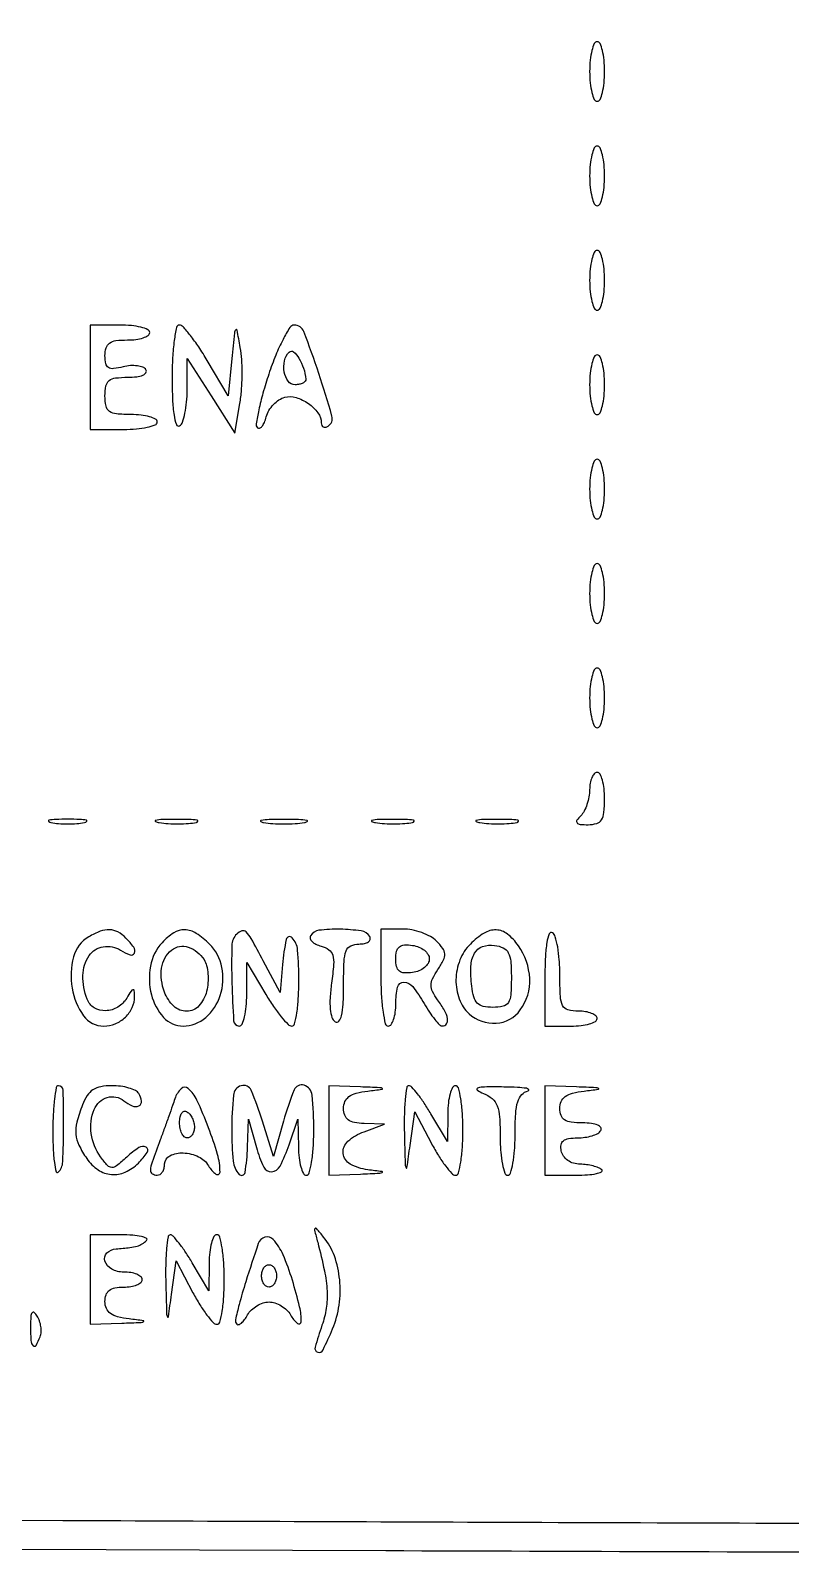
# Model space of a CAD drawing. Header units: millimetres. Extents: x 42961 to 43381, y 28224 to 28521.
# Drawn here: x 43216.88 to 43226.03, y 28321.28 to 28339.64 of the extents above; entities that cross this region are included whole.
import ezdxf

# ---------------------------------------------------------------- set-up
doc = ezdxf.new("R2010")
doc.units = ezdxf.units.MM

msp = doc.modelspace()

# ---------------------------------------------------------------- linework, layer by layer
for points in [[(43210.8, 28375.1), (43210.593, 28374.925, 0.084536), (43210.39, 28374.686, 0.134286), (43210.319, 28374.428, 0.129644), (43210.389, 28374.164, 0.07608), (43210.593, 28373.906, -0.033131), (43210.728, 28373.762, -0.069335), (43210.808, 28373.631, -0.069397), (43210.849, 28373.483, -0.033242), (43210.862, 28373.286), (43210.862, 28372.918), (43207.584, 28372.918), (43204.305, 28372.918), (43204.306, 28347.157), (43204.307, 28321.396), (43221.161, 28321.336, 0.000121), (43228.084, 28321.314, 0.000124), (43234.949, 28321.294, 0.00012), (43240.906, 28321.28, 0.000523), (43244.432, 28321.277), (43250.848, 28321.277)], [(43229.187, 28321.653, -0.000215), (43222.841, 28321.673, -0.000318), (43217.271, 28321.696), (43204.684, 28321.755), (43204.678, 28335.01, 0.000338), (43204.671, 28340.97, 0.000211), (43204.655, 28347.953, 0.000212), (43204.634, 28354.834, 0.000386), (43204.61, 28360.457)]]:
    msp.add_lwpolyline(points, format="xyb")
for points in [[(43223.615, 28339.149, 0.023598), (43223.622, 28339.011, 0.037669), (43223.642, 28338.895, 0.04382), (43223.67, 28338.812, 0.295869), (43223.705, 28338.79, 0.295869), (43223.74, 28338.812, 0.04382), (43223.768, 28338.895, 0.037669), (43223.788, 28339.011, 0.023598), (43223.795, 28339.149, 0.023598), (43223.788, 28339.287, 0.037669), (43223.768, 28339.403, 0.04382), (43223.74, 28339.486, 0.295869), (43223.705, 28339.508, 0.295869), (43223.67, 28339.486, 0.04382), (43223.642, 28339.403, 0.037669), (43223.622, 28339.287, 0.023598)], [(43223.615, 28337.892, 0.023598), (43223.622, 28337.754, 0.037669), (43223.642, 28337.638, 0.04382), (43223.67, 28337.555, 0.295869), (43223.705, 28337.532, 0.295869), (43223.74, 28337.555, 0.04382), (43223.768, 28337.638, 0.037669), (43223.788, 28337.754, 0.023598), (43223.795, 28337.892, 0.023598), (43223.788, 28338.029, 0.037669), (43223.768, 28338.145, 0.04382), (43223.74, 28338.228, 0.295869), (43223.705, 28338.251, 0.295869), (43223.67, 28338.228, 0.04382), (43223.642, 28338.145, 0.037669), (43223.622, 28338.029, 0.023598)], [(43223.615, 28336.634, 0.023598), (43223.622, 28336.497, 0.037669), (43223.642, 28336.381, 0.04382), (43223.67, 28336.298, 0.295869), (43223.705, 28336.275, 0.295869), (43223.74, 28336.298, 0.04382), (43223.768, 28336.381, 0.037669), (43223.788, 28336.497, 0.023598), (43223.795, 28336.634, 0.023598), (43223.788, 28336.772, 0.037669), (43223.768, 28336.888, 0.04382), (43223.74, 28336.971, 0.295869), (43223.705, 28336.994, 0.295869), (43223.67, 28336.971, 0.04382), (43223.642, 28336.888, 0.037669), (43223.622, 28336.772, 0.023598)], [(43217.598, 28335.467), (43217.598, 28334.838), (43218.002, 28334.838, 0.020945), (43218.157, 28334.845, 0.033738), (43218.287, 28334.865, 0.036969), (43218.382, 28334.893, 0.31052), (43218.406, 28334.928, 0.277684), (43218.385, 28334.963, 0.052312), (43218.314, 28334.991, 0.042582), (43218.212, 28335.011, 0.027026), (43218.092, 28335.018, -0.021436), (43217.915, 28335.025, -0.13443), (43217.831, 28335.056, -0.189121), (43217.79, 28335.12, -0.050766), (43217.777, 28335.242, -0.047998), (43217.789, 28335.362, -0.175205), (43217.827, 28335.426, -0.143454), (43217.904, 28335.458, -0.02882), (43218.052, 28335.467, 0.027851), (43218.159, 28335.473, 0.069877), (43218.234, 28335.492, 0.14757), (43218.27, 28335.522, 0.295119), (43218.271, 28335.557, 0.163891), (43218.234, 28335.588, 0.060101), (43218.167, 28335.604, 0.051461), (43218.084, 28335.607, 0.041915), (43217.996, 28335.592, -0.030987), (43217.881, 28335.571, -0.169685), (43217.819, 28335.584, -0.208717), (43217.787, 28335.63, -0.049391), (43217.777, 28335.727, -0.071734), (43217.791, 28335.821, -0.169534), (43217.832, 28335.878, -0.12335), (43217.909, 28335.908, -0.03043), (43218.047, 28335.916, 0.031626), (43218.15, 28335.922, 0.048861), (43218.237, 28335.942, 0.06271), (43218.297, 28335.971, 0.254951), (43218.316, 28336.006, 0.295869), (43218.294, 28336.04, 0.04382), (43218.211, 28336.069, 0.037669), (43218.095, 28336.089, 0.023598), (43217.957, 28336.096), (43217.598, 28336.096)], [(43218.586, 28335.462, 0.010235), (43218.591, 28335.196, 0.028279), (43218.609, 28335.009, 0.044402), (43218.637, 28334.897, 0.480853), (43218.676, 28334.883, 0.174641), (43218.711, 28334.927, 0.029215), (43218.739, 28335.033, 0.028982), (43218.76, 28335.167, 0.022098), (43218.767, 28335.315), (43218.769, 28335.691), (43219.055, 28335.242), (43219.34, 28334.793), (43219.402, 28335.152, 0.02457), (43219.422, 28335.313, 0.016243), (43219.429, 28335.499, 0.016361), (43219.425, 28335.68, 0.030278), (43219.407, 28335.826, 0.003437), (43219.368, 28336.035, 0.64764), (43219.352, 28336.038, 0.136893), (43219.337, 28336.001, 0.001193), (43219.305, 28335.691), (43219.259, 28335.242), (43219.009, 28335.669, 0.013981), (43218.906, 28335.832, 0.02024), (43218.806, 28335.97, 0.016472), (43218.718, 28336.075, 0.21226), (43218.672, 28336.096, 0.356743), (43218.638, 28336.068, 0.016314), (43218.611, 28335.909, 0.020978), (43218.592, 28335.705, 0.012743)], [(43219.751, 28335.506, 0.010977), (43219.68, 28335.276, 0.016642), (43219.63, 28335.073, 0.011395), (43219.598, 28334.905, 0.242227), (43219.613, 28334.859, 0.290821), (43219.639, 28334.853, 0.13632), (43219.668, 28334.874, 0.072237), (43219.697, 28334.922, 0.034507), (43219.72, 28334.991, -0.070574), (43219.752, 28335.067, -0.055167), (43219.806, 28335.138, -0.056259), (43219.873, 28335.195, -0.083233), (43219.943, 28335.226, -0.138655), (43220.079, 28335.223, -0.079909), (43220.227, 28335.151, -0.081608), (43220.342, 28335.037, -0.15902), (43220.382, 28334.916, 0.10519), (43220.388, 28334.886, 0.180191), (43220.406, 28334.868, 0.16425), (43220.432, 28334.865, 0.08542), (43220.464, 28334.878, 0.334801), (43220.511, 28335, 0.011874), (43220.353, 28335.513, 0.012071), (43220.171, 28336.017, 0.309325), (43220.057, 28336.096, 0.258546), (43220.004, 28336.066, 0.020246), (43219.922, 28335.922, 0.023546), (43219.834, 28335.732, 0.015597)], [(43220.196, 28335.444, -0.200026), (43220.188, 28335.419, -0.098173), (43220.161, 28335.397, -0.072611), (43220.119, 28335.382, -0.048333), (43220.068, 28335.377, -0.238157), (43219.985, 28335.419, -0.115325), (43219.937, 28335.53, -0.098844), (43219.94, 28335.666, -0.142865), (43219.997, 28335.771, -0.394564), (43220.048, 28335.773, -0.07678), (43220.112, 28335.696, -0.055887), (43220.169, 28335.575, -0.057483)], [(43223.615, 28335.377, 0.023598), (43223.622, 28335.239, 0.037669), (43223.642, 28335.123, 0.04382), (43223.67, 28335.04, 0.295869), (43223.705, 28335.018, 0.295869), (43223.74, 28335.04, 0.04382), (43223.768, 28335.123, 0.037669), (43223.788, 28335.239, 0.023598), (43223.795, 28335.377, 0.023598), (43223.788, 28335.515, 0.037669), (43223.768, 28335.631, 0.04382), (43223.74, 28335.714, 0.295869), (43223.705, 28335.736, 0.295869), (43223.67, 28335.714, 0.04382), (43223.642, 28335.631, 0.037669), (43223.622, 28335.515, 0.023598)], [(43223.615, 28334.12, 0.023598), (43223.622, 28333.982, 0.037669), (43223.642, 28333.866, 0.04382), (43223.67, 28333.783, 0.295869), (43223.705, 28333.76, 0.295869), (43223.74, 28333.783, 0.04382), (43223.768, 28333.866, 0.037669), (43223.788, 28333.982, 0.023598), (43223.795, 28334.12, 0.023598), (43223.788, 28334.257, 0.037669), (43223.768, 28334.373, 0.04382), (43223.74, 28334.456, 0.295869), (43223.705, 28334.479, 0.295869), (43223.67, 28334.456, 0.04382), (43223.642, 28334.373, 0.037669), (43223.622, 28334.257, 0.023598)], [(43223.615, 28332.862, 0.023598), (43223.622, 28332.725, 0.037669), (43223.642, 28332.609, 0.04382), (43223.67, 28332.526, 0.295869), (43223.705, 28332.503, 0.295869), (43223.74, 28332.526, 0.04382), (43223.768, 28332.609, 0.037669), (43223.788, 28332.725, 0.023598), (43223.795, 28332.862, 0.023598), (43223.788, 28333, 0.037669), (43223.768, 28333.116, 0.04382), (43223.74, 28333.199, 0.295869), (43223.705, 28333.222, 0.295869), (43223.67, 28333.199, 0.04382), (43223.642, 28333.116, 0.037669), (43223.622, 28333, 0.023598)], [(43223.615, 28331.605, 0.023598), (43223.622, 28331.467, 0.037669), (43223.642, 28331.351, 0.04382), (43223.67, 28331.268, 0.295869), (43223.705, 28331.246, 0.295869), (43223.74, 28331.268, 0.04382), (43223.768, 28331.351, 0.037669), (43223.788, 28331.467, 0.023598), (43223.795, 28331.605, 0.023598), (43223.788, 28331.743, 0.037669), (43223.768, 28331.859, 0.04382), (43223.74, 28331.942, 0.295869), (43223.705, 28331.964, 0.295869), (43223.67, 28331.942, 0.04382), (43223.642, 28331.859, 0.037669), (43223.622, 28331.743, 0.023598)], [(43223.615, 28330.5, -0.045545), (43223.607, 28330.413, -0.037078), (43223.583, 28330.323, -0.038434), (43223.549, 28330.242, -0.075503), (43223.507, 28330.186, 0.043912), (43223.462, 28330.132, 0.338229), (43223.463, 28330.101, 0.201593), (43223.499, 28330.082, 0.02009), (43223.597, 28330.078, 0.069723), (43223.7, 28330.093, 0.184862), (43223.758, 28330.136, 0.118928), (43223.787, 28330.223, 0.021923), (43223.795, 28330.392, 0.027026), (43223.788, 28330.513, 0.042582), (43223.768, 28330.614, 0.052312), (43223.74, 28330.686, 0.277684), (43223.705, 28330.707, 0.213207), (43223.671, 28330.691, 0.080277), (43223.642, 28330.646, 0.061077), (43223.622, 28330.579, 0.041555)], [(43217.126, 28330.105, 0.029693), (43217.218, 28330.092, 0.017887), (43217.328, 28330.089, 0.017887), (43217.438, 28330.092, 0.029693), (43217.53, 28330.105, 0.142433), (43217.558, 28330.119, 0.611425), (43217.554, 28330.132, 0.039503), (43217.473, 28330.141, 0.008087), (43217.328, 28330.144, 0.008087), (43217.184, 28330.141, 0.039503), (43217.102, 28330.132, 0.611425), (43217.098, 28330.119, 0.142433)], [(43218.43, 28330.104, 0.022548), (43218.539, 28330.092, 0.015659), (43218.664, 28330.088, 0.015827), (43218.784, 28330.093, 0.031163), (43218.879, 28330.105, 0.248898), (43218.896, 28330.119, 0.49082), (43218.889, 28330.132, 0.030832), (43218.792, 28330.14, 0.00738), (43218.631, 28330.142, 0.006817), (43218.47, 28330.14, 0.040183), (43218.386, 28330.13, 0.720633), (43218.385, 28330.118, 0.075924)], [(43219.686, 28330.104, 0.023547), (43219.798, 28330.092, 0.014044), (43219.933, 28330.088, 0.014044), (43220.067, 28330.092, 0.023547), (43220.18, 28330.104, 0.124239), (43220.212, 28330.117, 0.664672), (43220.209, 28330.13, 0.03126), (43220.11, 28330.139, 0.006336), (43219.933, 28330.141, 0.006336), (43219.756, 28330.139, 0.03126), (43219.657, 28330.13, 0.664672), (43219.653, 28330.117, 0.124239)], [(43221.034, 28330.104, 0.022548), (43221.144, 28330.092, 0.015659), (43221.269, 28330.088, 0.015827), (43221.389, 28330.093, 0.031163), (43221.483, 28330.105, 0.248898), (43221.501, 28330.119, 0.49082), (43221.493, 28330.132, 0.030832), (43221.397, 28330.14, 0.00738), (43221.235, 28330.142, 0.006817), (43221.075, 28330.14, 0.040183), (43220.991, 28330.13, 0.720633), (43220.989, 28330.118, 0.075924)], [(43222.292, 28330.104, 0.022548), (43222.401, 28330.092, 0.015659), (43222.526, 28330.088, 0.015827), (43222.646, 28330.093, 0.031163), (43222.741, 28330.105, 0.248898), (43222.758, 28330.119, 0.49082), (43222.751, 28330.132, 0.030832), (43222.654, 28330.14, 0.00738), (43222.493, 28330.142, 0.006817), (43222.332, 28330.14, 0.040183), (43222.248, 28330.13, 0.720633), (43222.247, 28330.118, 0.075924)], [(43217.582, 28328.728, 0.197877), (43217.399, 28328.487, 0.107006), (43217.381, 28328.109, 0.115225), (43217.519, 28327.777, 0.241194), (43217.762, 28327.653, 0.099509), (43217.901, 28327.681, 0.091353), (43218.023, 28327.761, 0.094085), (43218.106, 28327.877, 0.114002), (43218.134, 28328.008, 0.02108), (43218.13, 28328.079, 0.439142), (43218.114, 28328.091, 0.207524), (43218.091, 28328.075, 0.009158), (43218.04, 28327.99, -0.126242), (43217.932, 28327.881, -0.128048), (43217.786, 28327.838, -0.142699), (43217.648, 28327.873, -0.168845), (43217.563, 28327.975, -0.095375), (43217.511, 28328.262, -0.146493), (43217.587, 28328.501, -0.206219), (43217.757, 28328.609, -0.181916), (43217.964, 28328.568, 0.051478), (43218.08, 28328.511, 0.395186), (43218.131, 28328.532, 0.26776), (43218.124, 28328.602, 0.039226), (43218.029, 28328.713, 0.071261), (43217.932, 28328.786, 0.11752), (43217.833, 28328.813, 0.099518), (43217.721, 28328.794, 0.041109)], [(43218.465, 28328.657, 0.138885), (43218.325, 28328.375, 0.108198), (43218.336, 28328.031, 0.123793), (43218.484, 28327.757, 0.210679), (43218.719, 28327.653, 0.18079), (43218.99, 28327.755, 0.137236), (43219.166, 28328.022, 0.127256), (43219.185, 28328.359, 0.148304), (43219.035, 28328.641, 0.052883), (43218.877, 28328.769, 0.137629), (43218.738, 28328.812, 0.149868), (43218.605, 28328.775, 0.066893)], [(43219.364, 28328.761, 0.193173), (43219.305, 28328.622, 0.012283), (43219.306, 28328.171, 0.009829), (43219.327, 28327.716, 0.394915), (43219.394, 28327.653, 0.303081), (43219.429, 28327.677, 0.04014), (43219.458, 28327.765, 0.03557), (43219.478, 28327.889, 0.022191), (43219.485, 28328.035), (43219.486, 28328.417), (43219.714, 28328.035, 0.015225), (43219.808, 28327.889, 0.021695), (43219.901, 28327.765, 0.01856), (43219.983, 28327.672, 0.205045), (43220.028, 28327.653, 0.345417), (43220.061, 28327.679, 0.02113), (43220.088, 28327.812, 0.024216), (43220.106, 28327.986, 0.014776), (43220.113, 28328.192, 0.019362), (43220.098, 28328.569, 0.175356), (43220.031, 28328.717, 0.600894), (43219.96, 28328.697, 0.030736), (43219.916, 28328.394), (43219.888, 28328.057), (43219.684, 28328.439, 0.004087), (43219.538, 28328.707, 0.069004), (43219.478, 28328.787, 0.282172), (43219.427, 28328.799, 0.118945)], [(43220.254, 28328.741, 0.216585), (43220.249, 28328.707, 0.124745), (43220.271, 28328.671, 0.082527), (43220.318, 28328.639, 0.047449), (43220.382, 28328.615, -0.089747), (43220.474, 28328.572, -0.173834), (43220.52, 28328.507, -0.088226), (43220.531, 28328.394, -0.01319), (43220.506, 28328.168, 0.019404), (43220.489, 28327.993, 0.039141), (43220.491, 28327.855, 0.051349), (43220.511, 28327.756, 0.180455), (43220.551, 28327.705, 0.376229), (43220.595, 28327.712, 0.115324), (43220.627, 28327.778, 0.044879), (43220.646, 28327.916, 0.01158), (43220.651, 28328.142, -0.009435), (43220.657, 28328.431, -0.079413), (43220.682, 28328.558, -0.19537), (43220.738, 28328.619, -0.111537), (43220.836, 28328.641, 0.047867), (43220.903, 28328.648, 0.104212), (43220.951, 28328.668, 0.181468), (43220.971, 28328.697, 0.202618), (43220.966, 28328.731, 0.221556), (43220.863, 28328.798, 0.032699), (43220.609, 28328.819, 0.03252), (43220.355, 28328.806, 0.229276)], [(43221.1, 28328.237, 0.013867), (43221.107, 28328.009, 0.024301), (43221.126, 28327.822, 0.022017), (43221.154, 28327.681, 0.345347), (43221.19, 28327.653, 0.254951), (43221.225, 28327.672, 0.06271), (43221.254, 28327.732, 0.048861), (43221.274, 28327.819, 0.031626), (43221.28, 28327.923, -0.056221), (43221.302, 28328.121, -0.349378), (43221.377, 28328.181, -0.232793), (43221.484, 28328.128, -0.035077), (43221.621, 28327.923, 0.01755), (43221.685, 28327.82, 0.024503), (43221.749, 28327.733, 0.02252), (43221.807, 28327.668, 0.199272), (43221.841, 28327.654, 0.252955), (43221.891, 28327.68, 0.194382), (43221.903, 28327.741, 0.0838), (43221.867, 28327.84, 0.029308), (43221.784, 28327.969, -0.039058), (43221.723, 28328.068, -0.12193), (43221.705, 28328.144, -0.112362), (43221.724, 28328.223, -0.030601), (43221.788, 28328.335, 0.027529), (43221.854, 28328.449, 0.130319), (43221.869, 28328.522, 0.146992), (43221.846, 28328.589, 0.03832), (43221.771, 28328.676, 0.072451), (43221.697, 28328.731, 0.038739), (43221.592, 28328.778, 0.03758), (43221.475, 28328.81, 0.047779), (43221.363, 28328.821), (43221.1, 28328.821)], [(43222.178, 28328.641, 0.103409), (43222.052, 28328.449, 0.088959), (43222.005, 28328.211, 0.092066), (43222.044, 28327.979, 0.122185), (43222.163, 28327.802, 0.201493), (43222.489, 28327.687, 0.224585), (43222.78, 28327.847, 0.170204), (43222.893, 28328.224, 0.141948), (43222.757, 28328.621, 0.071653), (43222.625, 28328.761, 0.161159), (43222.49, 28328.811, 0.148358), (43222.344, 28328.772, 0.05776)], [(43223.076, 28328.242), (43223.076, 28327.653), (43223.391, 28327.653, 0.027026), (43223.511, 28327.66, 0.042582), (43223.613, 28327.68, 0.052312), (43223.684, 28327.708, 0.277684), (43223.705, 28327.743, 0.226478), (43223.689, 28327.777, 0.074992), (43223.639, 28327.806, 0.057076), (43223.566, 28327.826, 0.038131), (43223.48, 28327.833, -0.062618), (43223.353, 28327.849, -0.216343), (43223.29, 28327.9, -0.106945), (43223.262, 28328.007, -0.010564), (43223.256, 28328.277, 0.018832), (43223.249, 28328.451, 0.025672), (43223.23, 28328.606, 0.024383), (43223.201, 28328.729, 0.187586), (43223.166, 28328.776, 0.469367), (43223.128, 28328.763, 0.050604), (43223.1, 28328.661, 0.030582), (43223.082, 28328.488, 0.011118)], [(43218.971, 28328.453, -0.081642), (43219.001, 28328.381, -0.039195), (43219.017, 28328.282, -0.037502), (43219.018, 28328.173, -0.043868), (43219.001, 28328.071, -0.121664), (43218.909, 28327.897, -0.209178), (43218.762, 28327.831, -0.197802), (43218.607, 28327.892, -0.110989), (43218.494, 28328.063, -0.122944), (43218.459, 28328.352, -0.19235), (43218.579, 28328.568, -0.259851), (43218.781, 28328.604, -0.170788)], [(43221.684, 28328.462, -0.139711), (43221.669, 28328.408, -0.08408), (43221.625, 28328.358, -0.072525), (43221.559, 28328.319, -0.062417), (43221.482, 28328.298, -0.046777), (43221.383, 28328.293, -0.159873), (43221.323, 28328.316, -0.16992), (43221.29, 28328.369, -0.054436), (43221.28, 28328.462, -0.054436), (43221.29, 28328.554, -0.16992), (43221.323, 28328.607, -0.159873), (43221.383, 28328.63, -0.046777), (43221.482, 28328.625, -0.062417), (43221.559, 28328.604, -0.072525), (43221.625, 28328.565, -0.08408), (43221.669, 28328.515, -0.139711)], [(43222.672, 28328.237, -0.016149), (43222.665, 28328.029, -0.124134), (43222.636, 28327.936, -0.201266), (43222.572, 28327.891, -0.05449), (43222.448, 28327.878, -0.052962), (43222.333, 28327.89, -0.144875), (43222.262, 28327.929, -0.129501), (43222.219, 28328.003, -0.038644), (43222.194, 28328.132, -0.038168), (43222.185, 28328.374, -0.11846), (43222.229, 28328.53, -0.183194), (43222.325, 28328.611, -0.119789), (43222.47, 28328.625, -0.0745), (43222.575, 28328.594, -0.164283), (43222.635, 28328.536, -0.101485), (43222.665, 28328.433, -0.019107)], [(43217.149, 28326.381, 0.010988), (43217.153, 28326.173, 0.021891), (43217.168, 28326.009, 0.026556), (43217.188, 28325.899, 0.585412), (43217.213, 28325.892, 0.186986), (43217.269, 28326.018, 0.010861), (43217.279, 28326.446, 0.008414), (43217.273, 28326.879, 0.404919), (43217.216, 28326.935, 0.364163), (43217.189, 28326.912, 0.013387), (43217.169, 28326.772, 0.018845), (43217.154, 28326.593, 0.011417)], [(43217.506, 28326.704, 0.026609), (43217.439, 28326.496, 0.08454), (43217.426, 28326.35, 0.09448), (43217.463, 28326.218, 0.03846), (43217.558, 28326.057, 0.090788), (43217.694, 28325.922, 0.128357), (43217.854, 28325.865, 0.128325), (43218.022, 28325.894, 0.090718), (43218.179, 28326.002, 0.045869), (43218.287, 28326.132, 0.451583), (43218.272, 28326.193, 0.27156), (43218.186, 28326.189, 0.037785), (43218.039, 28326.075, -0.013971), (43217.916, 28325.969, -0.173822), (43217.859, 28325.95, -0.213523), (43217.808, 28325.973, -0.022315), (43217.724, 28326.077, -0.123395), (43217.611, 28326.358, -0.13396), (43217.648, 28326.649, -0.223211), (43217.805, 28326.793, -0.253395), (43218.004, 28326.753, 0.072106), (43218.106, 28326.691, 0.214819), (43218.186, 28326.692, 0.321432), (43218.217, 28326.748, 0.11013), (43218.185, 28326.839, 0.141776), (43218.144, 28326.876, 0.041956), (43218.065, 28326.907, 0.038408), (43217.966, 28326.928, 0.033161), (43217.86, 28326.935, 0.044403), (43217.726, 28326.923, 0.100208), (43217.632, 28326.886, 0.105426), (43217.562, 28326.816, 0.052631)], [(43218.619, 28326.778, -0.005757), (43218.591, 28326.695, -0.00163), (43218.546, 28326.567, -0.001642), (43218.494, 28326.423, -0.001735), (43218.442, 28326.282, 0.004143), (43218.345, 28326.014, 0.063751), (43218.324, 28325.918, 0.278313), (43218.346, 28325.875, 0.143436), (43218.406, 28325.857, 0.148195), (43218.44, 28325.867, 0.098894), (43218.47, 28325.897, 0.082425), (43218.489, 28325.94, 0.064853), (43218.496, 28325.992, -0.287501), (43218.559, 28326.092, -0.12365), (43218.719, 28326.125, -0.098464), (43218.905, 28326.08, -0.158019), (43219.024, 28325.97, 0.109536), (43219.114, 28325.869, 0.610881), (43219.163, 28325.894, 0.071675), (43219.132, 28326.108, 0.020184), (43219.024, 28326.428, 0.015425), (43218.885, 28326.761, 0.108281), (43218.78, 28326.901, 0.390378), (43218.694, 28326.898, 0.120889)], [(43219.304, 28326.396, 0.022696), (43219.321, 28326.026, 0.168156), (43219.393, 28325.867, 0.618887), (43219.464, 28325.889, 0.033509), (43219.495, 28326.194), (43219.507, 28326.531), (43219.601, 28326.192, 0.040274), (43219.689, 28325.955, 0.313759), (43219.785, 28325.898, 0.262662), (43219.887, 28325.967, 0.03223), (43219.995, 28326.223), (43220.102, 28326.531), (43220.107, 28326.194, 0.025181), (43220.116, 28326.065, 0.039733), (43220.137, 28325.956, 0.047226), (43220.167, 28325.879, 0.284156), (43220.202, 28325.857, 0.339565), (43220.238, 28325.884, 0.024068), (43220.266, 28326.014, 0.025878), (43220.286, 28326.188, 0.015416), (43220.292, 28326.396, 0.024059), (43220.272, 28326.822, 0.302941), (43220.175, 28326.94, 0.388365), (43220.055, 28326.883, 0.028501), (43219.927, 28326.508), (43219.807, 28326.082), (43219.675, 28326.508, 0.02705), (43219.537, 28326.88, 0.380905), (43219.418, 28326.935, 0.305062), (43219.324, 28326.82, 0.023038)], [(43220.472, 28326.396), (43220.472, 28325.857), (43220.853, 28325.871, 0.001178), (43221.086, 28325.881, 0.118219), (43221.117, 28325.89, 0.719386), (43221.115, 28325.9, 0.002653), (43220.943, 28325.922, -0.09483), (43220.731, 28325.991, -0.247815), (43220.646, 28326.12, -0.242259), (43220.704, 28326.266, -0.092097), (43220.898, 28326.381), (43221.145, 28326.472), (43220.898, 28326.479, -0.03833), (43220.781, 28326.491, -0.113116), (43220.707, 28326.523, -0.149341), (43220.666, 28326.578, -0.086545), (43220.651, 28326.66, -0.100783), (43220.668, 28326.743, -0.1371), (43220.716, 28326.803, -0.094495), (43220.803, 28326.844, -0.030931), (43220.943, 28326.87, 0.002653), (43221.115, 28326.892, 0.719386), (43221.117, 28326.902, 0.118219), (43221.086, 28326.911, 0.001178), (43220.853, 28326.92), (43220.472, 28326.935)], [(43221.383, 28326.373, 0.000645), (43221.393, 28325.989, 0.096886), (43221.403, 28325.946, 0.754551), (43221.415, 28325.948, 0.001715), (43221.452, 28326.216), (43221.508, 28326.62), (43221.71, 28326.239, 0.016787), (43221.794, 28326.093, 0.023919), (43221.879, 28325.969, 0.021464), (43221.955, 28325.877, 0.211731), (43222, 28325.857, 0.342186), (43222.035, 28325.884, 0.022543), (43222.063, 28326.015, 0.02512), (43222.082, 28326.189, 0.015349), (43222.088, 28326.396, 0.015416), (43222.082, 28326.604, 0.025878), (43222.062, 28326.778, 0.024068), (43222.034, 28326.908, 0.339565), (43221.999, 28326.935, 0.284825), (43221.964, 28326.913, 0.04736), (43221.934, 28326.836, 0.039788), (43221.913, 28326.727, 0.025185), (43221.905, 28326.598), (43221.901, 28326.261), (43221.703, 28326.597, 0.01377), (43221.622, 28326.726, 0.019899), (43221.543, 28326.835, 0.016086), (43221.473, 28326.918, 0.209461), (43221.437, 28326.934, 0.374988), (43221.411, 28326.912, 0.013247), (43221.394, 28326.77, 0.018709), (43221.383, 28326.589, 0.011257)], [(43222.335, 28326.842, -0.079559), (43222.441, 28326.779, -0.127882), (43222.501, 28326.694, -0.075748), (43222.53, 28326.558, -0.014966), (43222.537, 28326.309, 0.018709), (43222.544, 28326.136, 0.030344), (43222.564, 28325.99, 0.031132), (43222.592, 28325.882, 0.323127), (43222.627, 28325.857, 0.330911), (43222.662, 28325.883, 0.02758), (43222.691, 28326, 0.028229), (43222.711, 28326.158, 0.017338), (43222.717, 28326.344, -0.013064), (43222.724, 28326.597, -0.059277), (43222.749, 28326.742, -0.11525), (43222.797, 28326.827, -0.142739), (43222.874, 28326.873, 0.54726), (43222.879, 28326.888, 0.183881), (43222.853, 28326.903, 0.027659), (43222.745, 28326.914, 0.008626), (43222.582, 28326.919, 0.005149), (43222.349, 28326.919, 0.0727), (43222.266, 28326.906, 0.625684), (43222.263, 28326.881, 0.055727)], [(43223.076, 28326.396), (43223.076, 28325.857), (43223.451, 28325.857, 0.016274), (43223.59, 28325.862, 0.035223), (43223.696, 28325.876, 0.064748), (43223.756, 28325.897, 0.511632), (43223.76, 28325.922, 0.101472), (43223.722, 28325.947, 0.03194), (43223.657, 28325.968, 0.030422), (43223.579, 28325.983, 0.029444), (43223.5, 28325.989, -0.070525), (43223.42, 28326.001, -0.080061), (43223.351, 28326.035, -0.086852), (43223.3, 28326.087, -0.104559), (43223.273, 28326.149, -0.086837), (43223.272, 28326.223, -0.186858), (43223.3, 28326.271, -0.133307), (43223.362, 28326.298, -0.036982), (43223.469, 28326.306, 0.036571), (43223.559, 28326.313, 0.040724), (43223.644, 28326.332, 0.044687), (43223.713, 28326.361, 0.133171), (43223.75, 28326.396, 0.297719), (43223.749, 28326.431, 0.145541), (43223.713, 28326.46, 0.069343), (43223.637, 28326.48, 0.027979), (43223.531, 28326.486, -0.029717), (43223.394, 28326.494, -0.111854), (43223.314, 28326.522, -0.164998), (43223.271, 28326.576, -0.088304), (43223.256, 28326.66, -0.100783), (43223.273, 28326.743, -0.1371), (43223.321, 28326.803, -0.094495), (43223.408, 28326.844, -0.030931), (43223.548, 28326.87, 0.002653), (43223.72, 28326.892, 0.719386), (43223.722, 28326.902, 0.118219), (43223.691, 28326.911, 0.001178), (43223.458, 28326.92), (43223.076, 28326.935)], [(43218.855, 28326.435, -0.067639), (43218.848, 28326.386, -0.08433), (43218.829, 28326.344, -0.09965), (43218.8, 28326.316, -0.142666), (43218.765, 28326.306, -0.195654), (43218.731, 28326.32, -0.086673), (43218.702, 28326.36, -0.066561), (43218.682, 28326.42, -0.0466), (43218.676, 28326.491, -0.047867), (43218.682, 28326.558, -0.104212), (43218.702, 28326.605, -0.181468), (43218.731, 28326.626, -0.202618), (43218.765, 28326.62, -0.08825), (43218.8, 28326.59, -0.053305), (43218.829, 28326.543, -0.051278), (43218.848, 28326.489, -0.061875)], [(43217.598, 28324.6), (43217.598, 28324.061), (43217.979, 28324.075, 0.001178), (43218.212, 28324.084, 0.118219), (43218.243, 28324.093, 0.719386), (43218.241, 28324.103, 0.002653), (43218.069, 28324.126, -0.030931), (43217.929, 28324.152, -0.094495), (43217.842, 28324.193, -0.1371), (43217.794, 28324.252, -0.100783), (43217.777, 28324.336, -0.081469), (43217.791, 28324.416, -0.147696), (43217.829, 28324.47, -0.120378), (43217.897, 28324.5, -0.045002), (43218.002, 28324.51, 0.038131), (43218.088, 28324.516, 0.057076), (43218.161, 28324.536, 0.074992), (43218.21, 28324.565, 0.226478), (43218.226, 28324.6, 0.226478), (43218.21, 28324.634, 0.074992), (43218.161, 28324.663, 0.057076), (43218.088, 28324.683, 0.038131), (43218.002, 28324.689, -0.123683), (43217.858, 28324.726, -0.194618), (43217.777, 28324.822, -0.283786), (43217.801, 28324.92, -0.174565), (43217.912, 28324.97, 0.007287), (43218.077, 28324.986, 0.039158), (43218.165, 28325.003, 0.068977), (43218.225, 28325.029, 0.060344), (43218.279, 28325.071, 0.500745), (43218.275, 28325.097, 0.070902), (43218.217, 28325.119, 0.037084), (43218.111, 28325.134, 0.016955), (43217.972, 28325.139), (43217.598, 28325.139)], [(43218.509, 28324.577, 0.000645), (43218.519, 28324.193, 0.096886), (43218.529, 28324.15, 0.754551), (43218.541, 28324.152, 0.001715), (43218.578, 28324.42), (43218.634, 28324.824), (43218.836, 28324.442, 0.016787), (43218.92, 28324.296, 0.023919), (43219.005, 28324.173, 0.021464), (43219.081, 28324.081, 0.211731), (43219.126, 28324.061, 0.342186), (43219.161, 28324.088, 0.022543), (43219.189, 28324.219, 0.02512), (43219.208, 28324.393, 0.015349), (43219.214, 28324.6, 0.015416), (43219.208, 28324.808, 0.025878), (43219.188, 28324.981, 0.024068), (43219.16, 28325.111, 0.339565), (43219.125, 28325.139, 0.284825), (43219.09, 28325.117, 0.04736), (43219.06, 28325.04, 0.039788), (43219.039, 28324.931, 0.025185), (43219.031, 28324.802), (43219.027, 28324.465), (43218.829, 28324.801, 0.01377), (43218.748, 28324.93, 0.019899), (43218.669, 28325.038, 0.016086), (43218.599, 28325.121, 0.209461), (43218.563, 28325.138, 0.374988), (43218.537, 28325.115, 0.013247), (43218.52, 28324.973, 0.018709), (43218.509, 28324.792, 0.011257)], [(43219.624, 28325.034, 0.002855), (43219.473, 28324.574, 0.012359), (43219.393, 28324.298, 0.012784), (43219.349, 28324.115, 0.250901), (43219.364, 28324.062, 0.299901), (43219.387, 28324.057, 0.085531), (43219.421, 28324.076, 0.056219), (43219.458, 28324.117, 0.031564), (43219.495, 28324.174, -0.07353), (43219.541, 28324.234, -0.055652), (43219.607, 28324.284, -0.056229), (43219.681, 28324.319, -0.080157), (43219.753, 28324.33, -0.080157), (43219.825, 28324.319, -0.056229), (43219.9, 28324.284, -0.055652), (43219.965, 28324.234, -0.07353), (43220.012, 28324.174, 0.088562), (43220.095, 28324.072, 0.62148), (43220.139, 28324.091, 0.073747), (43220.122, 28324.271, 0.013688), (43220.034, 28324.593, 0.027153), (43219.922, 28324.899, 0.086522), (43219.804, 28325.081, 0.280206), (43219.703, 28325.109, 0.249508)], [(43220.339, 28325.049, -0.014112), (43220.42, 28324.707, -0.038026), (43220.452, 28324.46, -0.050176), (43220.442, 28324.254, -0.046887), (43220.391, 28324.049, 0.014791), (43220.308, 28323.785, 0.40138), (43220.339, 28323.725, 0.375561), (43220.404, 28323.753, 0.014564), (43220.519, 28324.007, 0.064147), (43220.597, 28324.293, 0.05923), (43220.604, 28324.598, 0.061759), (43220.54, 28324.884, 0.085525), (43220.411, 28325.111, 0.004862), (43220.326, 28325.213, 0.416999), (43220.308, 28325.215, 0.283146), (43220.301, 28325.193, 0.003513)], [(43219.843, 28324.645, -0.064853), (43219.836, 28324.593, -0.082425), (43219.817, 28324.549, -0.098894), (43219.788, 28324.52, -0.148195), (43219.753, 28324.51, -0.148195), (43219.719, 28324.52, -0.098894), (43219.69, 28324.549, -0.082425), (43219.67, 28324.593, -0.064853), (43219.663, 28324.645, -0.064853), (43219.67, 28324.696, -0.082425), (43219.69, 28324.74, -0.098894), (43219.719, 28324.769, -0.148195), (43219.753, 28324.779, -0.148195), (43219.788, 28324.769, -0.098894), (43219.817, 28324.74, -0.082425), (43219.836, 28324.696, -0.064853)], [(43216.881, 28324.038, 0.014704), (43216.885, 28323.865, 0.173231), (43216.911, 28323.803, 0.508946), (43216.947, 28323.807, 0.038196), (43216.996, 28323.912, 0.078095), (43217.008, 28323.967, 0.047824), (43217.005, 28324.034, 0.046657), (43216.989, 28324.101, 0.06042), (43216.962, 28324.159, 0.066116), (43216.925, 28324.203, 0.458049), (43216.9, 28324.2, 0.134771), (43216.884, 28324.155, 0.013404)]]:
    msp.add_lwpolyline(points, format="xyb", close=True)

doc.saveas('drawing.dxf')
